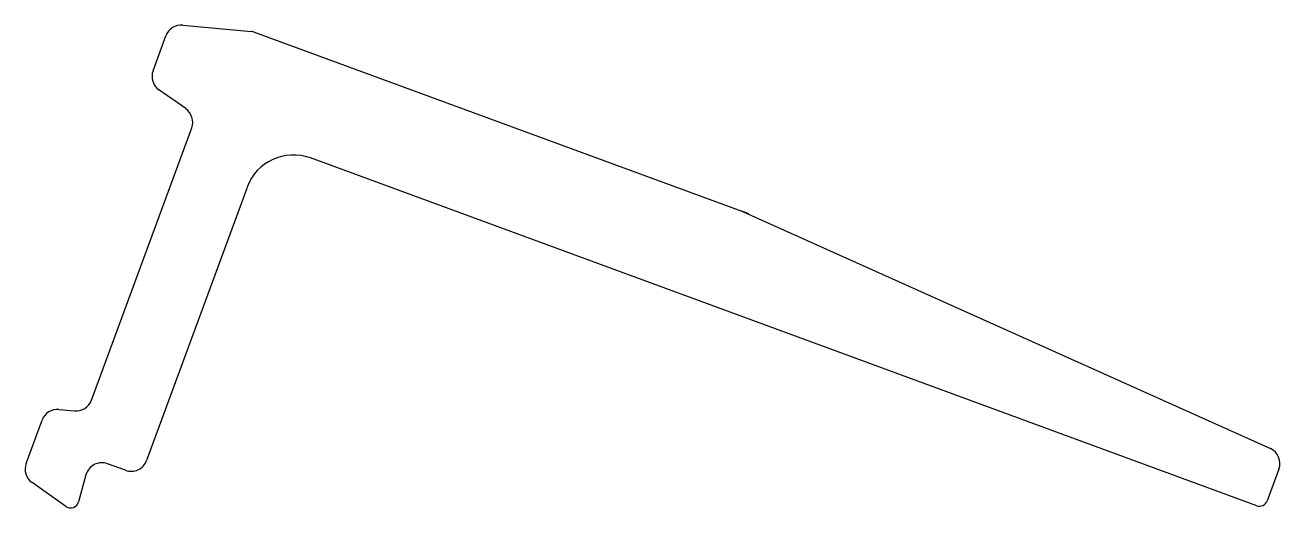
# Model space of a CAD drawing. Extents: x -15.4 to 22.7, y 0.1 to 14.7.
import ezdxf

# ---------------------------------------------------------------- set-up
doc = ezdxf.new("R2010")
doc.units = 0
doc.layers.add('PROFILE_VIEW', color=9, linetype='CONTINUOUS')

msp = doc.modelspace()

# ---------------------------------------------------------------- linework, layer by layer
at = {"layer": 'PROFILE_VIEW'}
for p, q in [((-10.645, 14.734), (-8.559, 14.545)), ((-8.496, 14.531), (6.516, 9.012)), ((-11.548, 13.351), (-11.159, 14.409)), ((-10.556, 12.198), (-11.367, 12.77)), ((-13.415, 3.346), (-10.375, 11.616)), ((21.949, 0.141), (-6.769, 10.7)), ((-8.695, 9.809), (-11.745, 1.512)), ((6.536, 9.003), (6.324, 9.081)), ((6.324, 9.081), (22.366, 1.874)), ((-14.402, 3.064), (-13.929, 3.021)), ((-15.4, 1.425), (-14.917, 2.738)), ((-12.387, 1.216), (-12.928, 1.415)), ((22.623, 1.249), (22.27, 0.29)), ((-14.191, 0.119), (-15.219, 0.844)), ((-13.583, 1.076), (-13.806, 0.258))]:
    msp.add_line(p, q, dxfattribs=at)
for centre, radius, start, end in [((-10.69, 14.236), 0.5, 84.8142, 159.8142), ((-8.582, 14.296), 0.25, 69.8142, 84.8142), ((-11.079, 13.178), 0.5, 159.8142, 234.8142), ((-10.844, 11.789), 0.5, 339.8142, 54.8142), ((-7.287, 9.292), 1.5, 69.8142, 159.8142), ((6.43, 8.777), 0.25, 64.8142, 69.8142), ((-14.448, 2.566), 0.5, 84.8142, 159.8142), ((-13.884, 3.519), 0.5, 264.8142, 339.8142), ((22.153, 1.422), 0.5, 339.8142, 64.8142), ((-14.931, 1.253), 0.5, 159.8142, 234.8142), ((-13.101, 0.945), 0.5, 69.815, 164.8134), ((-12.214, 1.685), 0.5, 249.8142, 339.8142), ((-14.047, 0.324), 0.25, 234.8142, 344.8142), ((22.035, 0.376), 0.25, 249.8142, 339.8142)]:
    msp.add_arc(centre, radius, start, end, dxfattribs=at)

doc.saveas('drawing.dxf')
